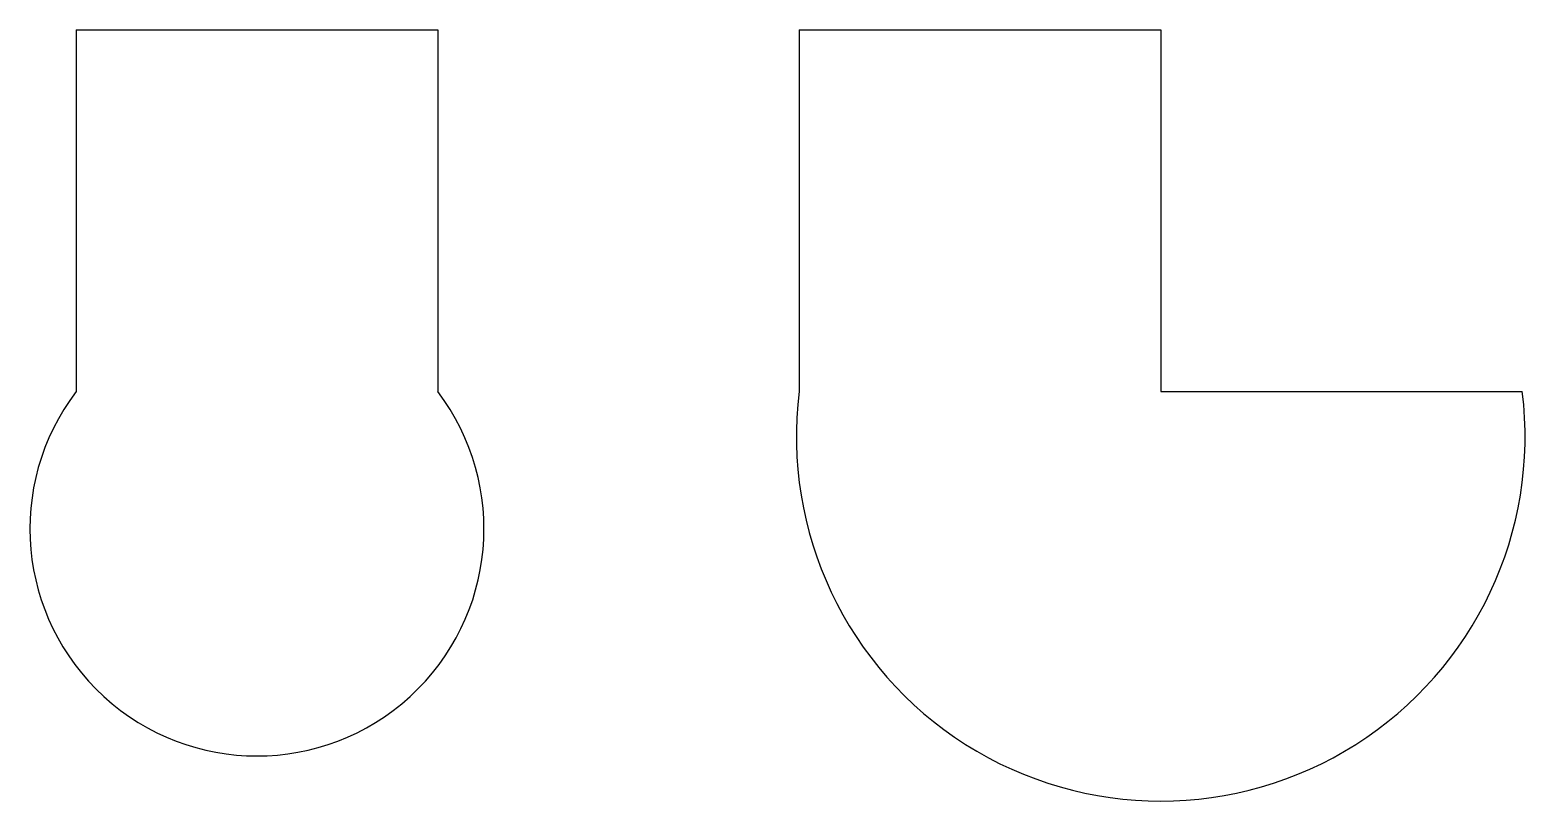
# Model space of a CAD drawing. Header units: millimetres. Extents: x -13 to 401, y -213 to 0.
import ezdxf

# ---------------------------------------------------------------- set-up
doc = ezdxf.new("R2010")
doc.units = ezdxf.units.MM
doc.layers.get('0').update_dxf_attribs({"linetype": 'CONTINUOUS', "lineweight": 25})

msp = doc.modelspace()

# ---------------------------------------------------------------- linework, layer by layer
for p, q in [((0, 0), (100, 0)), ((100, 0), (100, -100)), ((200, 0), (300, 0)), ((200, 0), (200, -100)), ((300, 0), (300, -100)), ((300, -100), (400, -100))]:
    msp.add_line(p, q)
at = {"linetype": 'CONTINUOUS', "lineweight": 25}
msp.add_line((0, 0), (0, -100), dxfattribs=at)
for centre, radius, start, end in [((50, -138), 62.8, 142.7652, 37.2348), ((300, -112.5), 100.78, 172.875, 7.125)]:
    msp.add_arc(centre, radius, start, end)

doc.saveas('drawing.dxf')
